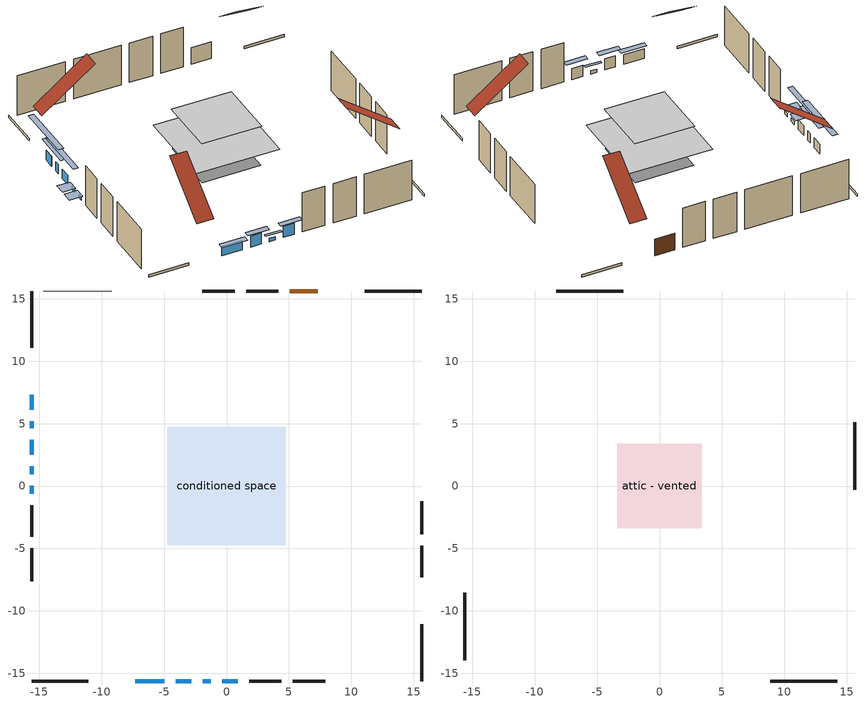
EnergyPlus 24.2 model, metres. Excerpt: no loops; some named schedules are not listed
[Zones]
conditioned space
 floor outside (Floor1 construction): -0.64,-0.64 -0.64,0.64 0.64,0.64 0.64,-0.64 z0
 floor adiabatic (AdiabaticFloorConstruction): -4.75,-4.75 -4.75,4.75 4.75,4.75 4.75,-4.75 z2.44
 floor foundation (Slab1 construction): -3.33,-3.33 -3.33,3.33 3.33,3.33 3.33,-3.33 z0
 wall outside (RimJoist1 construction): 15.63,15.63 11.08,15.63 / -15.63,-15.63 -11.08,-15.63 / -15.63,15.63 -15.63,11.08 / 15.63,-15.63 15.63,-11.08 z0:0.3
 wall outside (AdiabaticWallConstruction 1): 7.32,15.63 5.07,15.63 z0:2.03
 wall outside (AdiabaticWallConstruction): -7.32,-15.63 -4.99,-15.63 / -15.63,5.18 -15.63,4.62 / -15.63,3.69 -15.63,2.52 z0:1.17; -4.06,-15.63 -2.84,-15.63 / -0.32,-15.63 0.9,-15.63 z0:1.37; -15.63,7.32 -15.63,6.1 z0:1.22; -15.63,1.59 -15.63,0.93 / -15.63,0 -15.63,-0.61 / -1.91,-15.63 -1.25,-15.63 z0:0.41
 wall outside (Wall1 construction): 4.14,15.63 1.6,15.63 / 1.83,-15.63 4.37,-15.63 / -15.63,-1.54 -15.63,-4.08 / 15.63,-7.32 15.63,-4.78 z0:4.88
 wall outside (Wall2 construction): 0.67,15.63 -1.96,15.63 / 5.3,-15.63 7.93,-15.63 / -15.63,-5.01 -15.63,-7.64 / 15.63,-3.85 15.63,-1.22 z0:4.88
 wall adiabatic (Wall4 construction): -9.22,15.63 -14.7,15.63 z0:4.88
 window (WindowConstruction): -7.32,-15.63 -4.99,-15.63 z0:1.17
 window (WindowConstruction 4): -4.06,-15.63 -2.84,-15.63 z0:1.37
 window (WindowConstruction 5): -15.63,7.32 -15.63,6.1 z0:1.22
 window (WindowConstruction 1): -15.63,5.18 -15.63,4.62 z0:1.17
 window (WindowConstruction 2): -15.63,3.69 -15.63,2.52 z0:1.17
 window (WindowConstruction 6): -15.63,1.59 -15.63,0.93 z0:0.41
 window (WindowConstruction 7): -15.63,0 -15.63,-0.61 z0:0.41
 window (WindowConstruction 8): -1.91,-15.63 -1.25,-15.63 z0:0.41
 window (WindowConstruction 3): -0.32,-15.63 0.9,-15.63 z0:1.37
 door (Door): 7.32,15.63 5.07,15.63 z0:2.03
 ceiling adiabatic (AdiabaticFloorConstruction): 4.75,-4.75 4.75,4.75 -4.75,4.75 -4.75,-4.75 z2.44
attic - vented
 floor to conditioned space (Floor2 construction Reversed): -3.39,-3.39 -3.39,3.39 3.39,3.39 3.39,-3.39 z4.88
 wall outside (Wall3 construction): -2.89,15.63 -8.29,15.63 / 8.86,-15.63 14.26,-15.63 / -15.63,-8.57 -15.63,-13.97 / 15.63,-0.29 15.63,5.11 z0:4.88
 roof outside (Roof1 construction): 8.25,15.63,4.88 8.25,9.57,9.43 10.15,9.57,9.43 10.15,15.63,4.88; -8.25,-15.63,4.88 -8.25,-9.57,9.43 -10.15,-9.57,9.43 -10.15,-15.63,4.88; -15.63,8.25,4.88 -9.57,8.25,9.43 -9.57,10.15,9.43 -15.63,10.15,4.88; 15.63,-8.25,4.88 9.57,-8.25,9.43 9.57,-10.15,9.43 15.63,-10.15,4.88
shading: -4.69,-15.63 -7.62,-15.63 -7.62,-16.24 -4.69,-16.24 z1.47; -2.23,-15.63 -4.67,-15.63 -4.67,-16.24 -2.23,-16.24 z1.98; -15.63,3.36 -15.63,10.06 -16.24,10.06 -16.24,3.36 z3.96; -15.63,2.79 -15.63,7 -16.24,7 -16.24,2.79 z3; -15.63,0.08 -15.63,6.13 -16.24,6.13 -16.24,0.08 z3.61; -15.63,0.63 -15.63,1.89 -17.15,1.89 -17.15,0.63 z0.7; -15.63,-0.91 -15.63,0.3 -17.15,0.3 -17.15,-0.91 z0.7; -0.64,-15.63 -2.52,-15.63 -2.52,-15.93 -0.64,-15.93 z1.01; 1.51,-15.63 -0.93,-15.63 -0.93,-16.24 1.51,-16.24 z1.98
[Building]
Building 1: Terrain=Suburbs
[Site:Location]
Vancouver Intl AP_BC: Latitude {deg}=49.19; Longitude {deg}=-123.18; Time Zone {hr}=-8; Elevation {m}=4; Keep Site Location Information=Yes
[Site:GroundTemperature:Shallow]
8.06451, 6.96315, 6.87495, 7.3976, 9.49575, 11.5841, 13.3946, 14.5416, 14.639, 13.7062, 11.9418, 9.91751
[Site:WaterMainsTemperature]
Calculation Method=Schedule; Temperature Schedule=mains temperature schedule
[Material] Roughness=Rough; Thermal Absorptance=0.9
Name | Thickness {m} | Conductivity {W/m-K} | Density {kg/m3} | Specific Heat {J/kg-K} | Solar Absorptance | Visible Absorptance
asphalt or fiberglass shingles | 0.00635 | 0.162714 | 1121.4 | 1465.45 | 0.4 | 0.4
ceiling loosefill ins | 0.254 | 0.0480833 | 16.02 | 1046.75 | 0.7 | 0.7
ceiling stud and cavity | 0.1397 | 0.0991714 | 65.682 | 1177.47 | 0.7 | 0.7
concrete 4.0 in. | 0.1016 | 1.803125 | 2242.8 | 837.4 | 0.7 | 0.7
door material | 0.04445 | 0.188738 | 512.64 | 1214.23 | 0.7 | 0.7
floor covering | 0.0127 | 0.0433444 | 54.468 | 1339.84 | 0.6 | 0.6
floor rigid ins | 0.051816 | 0.029427 | 32.04 | 1214.23 | 0.7 | 0.7
floor rigid ins 1; wall rigid ins | 0.512978 | 0.029427 | 32.04 | 1214.23 | 0.7 | 0.7
floor stud and cavity | 0.1397 | 0.0840264 | 92.3553 | 1139.71 | 0.7 | 0.7
floor stud and cavity 1 | 0.1397 | 1.75129 | 37.0049 | 1207.88 | 0.7 | 0.7
furniture material conditioned space 1 | 0.1524 | 0.115458 | 640.8 | 1214.23 | 0.6 | 0.6
gypsum board | 0.0127 | 0.160291 | 801 | 837.4 | 0.6 | 0.6
interior vertical ins | 0.025908 | 0.029427 | 32.04 | 1214.23 | 0.7 | 0.7
osb sheathing 0.5 in. | 0.0127 | 0.115458 | 512.64 | 1214.23 | 0.7 | 0.7
osb sheathing 0.5 in. 1 | 0.0127 | 0.115458 | 512.64 | 1214.23 | 0.4 | 0.4
osb sheathing 0.75 in. | 0.01905 | 0.115458 | 512.64 | 1214.23 | 0.7 | 0.7
osb sheathing 2.0 in. | 0.0508 | 0.115458 | 512.64 | 1214.23 | 0.7 | 0.7
rim joist stud and cavity | 0.0508 | 0.0281579 | 125.044 | 1163.47 | 0.6 | 0.6
slab rigid ins | 0.0621787 | 0.029427 | 32.04 | 1214.23 | 0.7 | 0.7
wall stud and cavity | 0.1397 | 0.0916148 | 139.0536 | 1170.24 | 0.7 | 0.7
wall stud and cavity 1 | 0.1397 | 0.0937807 | 139.0536 | 1170.24 | 0.7 | 0.7
wall stud and cavity 2 | 0.0889 | 6.1454 | 50.32683 | 1063.81 | 0.6 | 0.6
wall stud and cavity 3 | 0.1397 | 0.0845334 | 139.0536 | 1170.24 | 0.7 | 0.7
wall stud and cavity 4 | 0.0889 | 0.380278 | 52.3479 | 1209.89 | 0.7 | 0.7
wall stud and cavity 5 | 0.0889 | 0.391764 | 83.0341 | 1211.67 | 0.7 | 0.7
wood siding | 0.0254 | 0.102417 | 544.68 | 1172.36 | 0.4 | 0.4
wood siding 1 | 0.00254 | 0.102417 | 544.68 | 1172.36 | 0.4 | 0.4
wood siding 2; wood siding 3; wood siding 4 | 0.0254 | 0.102417 | 544.68 | 1172.36 | 0.7 | 0.7
[WindowMaterial:SimpleGlazingSystem]
Name | U-Factor {W/m2-K} | Solar Heat Gain Coefficient
WindowMaterial | 2.9395 | 0.6
WindowMaterial 1 | 2.97754 | 0.61
WindowMaterial 2 | 2.98322 | 0.53
WindowMaterial 3 | 2.915653 | 0.67
WindowMaterial 4 | 3.01842 | 0.5
WindowMaterial 5 | 3.03035 | 0.54
WindowMaterial 6 | 3.06839 | 0.46
[Construction]
AdiabaticFloorConstruction: floor stud and cavity 1, floor rigid ins 1, osb sheathing 0.75 in., floor covering
AdiabaticWallConstruction: wood siding 3, wall rigid ins, wall stud and cavity 4, gypsum board
AdiabaticWallConstruction 1: wood siding 4, wall rigid ins, wall stud and cavity 4, gypsum board
Door: door material
Floor1 construction: floor stud and cavity, floor rigid ins, osb sheathing 0.75 in., floor covering
Floor2 construction Reversed: gypsum board, ceiling stud and cavity, ceiling loosefill ins
furniture construction conditioned space 1: furniture material conditioned space 1
PartitionWallConstruction: gypsum board, wall stud and cavity 5, gypsum board
RimJoist1 construction: wood siding 2, osb sheathing 2.0 in., rim joist stud and cavity
Roof1 construction: asphalt or fiberglass shingles
Slab1 construction: slab rigid ins, concrete 4.0 in.
Wall1 construction: wood siding, osb sheathing 0.5 in., wall stud and cavity, gypsum board
Wall2 construction: wood siding, osb sheathing 0.5 in., wall stud and cavity 1, gypsum board
Wall3 construction: wood siding 1, wall stud and cavity 2
Wall4 construction: osb sheathing 0.5 in. 1, wall stud and cavity 3, gypsum board
WindowConstruction; WindowConstruction 2: WindowMaterial
WindowConstruction 1: WindowMaterial 1
WindowConstruction 3: WindowMaterial 2
WindowConstruction 4: WindowMaterial 3
WindowConstruction 5: WindowMaterial 4
WindowConstruction 6; WindowConstruction 8: WindowMaterial 5
WindowConstruction 7: WindowMaterial 6
[Zone] Multiplier=1; Part of Total Floor Area=Yes
Name | Volume {m3}
attic - vented | 31.1886
conditioned space | 254.1
[Space]
Name | Zone | Volume {m3}
attic - vented 1 | attic - vented | 31.1886
conditioned space 1 | conditioned space | 254.1
[ZoneInfiltration:EffectiveLeakageArea]
infil attic - vented 1: Zone or Space=attic - vented 1; Schedule=Always On Discrete; Effective Air Leakage Area {cm2}=1903.03; Stack Coefficient=0.000655469; Wind Coefficient=1.7298e-05
[ZoneMixing]
whole house fan mix: Zone or Space=attic - vented; Schedule=Always On Continuous; Design Flow Rate Calculation Method=Flow/Zone; Design Flow Rate {m3/s}=0; Source Zone or Space=conditioned space
[SurfaceProperty:ExposedFoundationPerimeter]
Slab1: Exposed Perimeter Calculation Method=TotalExposedPerimeter; Total Exposed Perimeter {m}=23.774
[InternalMass] Zone or ZoneList=conditioned space; Space or SpaceList=conditioned space 1
Name | Construction | Surface Area {m2}
furniture mass conditioned space 1 | furniture construction conditioned space 1 | 54.5161
partition wall mass | PartitionWallConstruction | 136.29
[Lights]
interior lighting: Zone or ZoneList or Space or SpaceList=conditioned space 1; Schedule=interior lighting schedule; Design Level Calculation Method=LightingLevel; Lighting Level {W}=343.2; Return Air Fraction=0; Fraction Radiant=0.6; Fraction Visible=0.2; Fraction Replaceable=1
[People]
occupants: Zone or ZoneList or Space or SpaceList=conditioned space 1; Number of People Schedule=occupants schedule; Number of People Calculation Method=People; Number of People=3; Fraction Radiant=0.314171; Sensible Heat Fraction=0.56303; Activity Level Schedule=occupants activity schedule; Carbon Dioxide Generation Rate {m3/s-W}=0; Enable ASHRAE 55 Comfort Warnings=No; Mean Radiant Temperature Calculation Type=EnclosureAveraged
[ElectricEquipment] Zone or ZoneList or Space or SpaceList=conditioned space 1; Design Level Calculation Method=EquipmentLevel
Name | Schedule | Design Level {W} | Fraction Latent | Fraction Radiant | Fraction Lost
clothes dryer | clothes dryer schedule | 140.772 | 0.015 | 0.081 | 0.85
clothes washer | clothes washer schedule | 32.1985 | 0.03 | 0.162 | 0.7
cooking range | cooking range schedule | 208.969 | 0.08 | 0.432 | 0.2
dishwasher | dishwasher schedule | 66.8632 | 0.3 | 0.18 | 0.4
fridge | fridge schedule | 72.9452 | 0 | 0.6 | 0
mech vent bath fan 0 | mech vent bath fan 0 schedule | 25.1 | 0 | 0 | 1
mech vent bath fan 1 | mech vent bath fan 1 schedule | 25.1 | 0 | 0 | 1
mech vent house fan | mech vent house fan schedule | 0 | 0 | 0 | 1
mech vent house fan cfis | mech vent house fan cfis schedule | 0 | 0 | 0 | 0
mech vent range fan 0 | mech vent range fan 0 schedule | 57 | 0 | 0 | 1
misc plug loads | misc plug loads schedule | 494.7 | 0.045 | 0.513 | 0.1
whole house fan | Always On Discrete | 0 | 0 | 0 | 1
[OtherEquipment] Zone or ZoneList or Space or SpaceList=conditioned space 1; Design Level Calculation Method=EquipmentLevel
Name | Fuel Type | Schedule | Design Level {W} | Fraction Latent | Fraction Radiant | Fraction Lost
clothes dryer 1 | Electricity | clothes dryer schedule | 0 | 0.015 | 0.081 | 0.85
cooking range 1 | Electricity | cooking range schedule | 0 | 0.08 | 0.432 | 0.2
general water use latent | None | general water use schedule | 59.3978 | 1 | 0 | 0
general water use sensible | None | general water use schedule | -58.539 | 0 | 0.6 | 0
mech vent house fan latent load | None | Always On Discrete | 0 | 1 | 0 | 0
mech vent house fan sensible load | None | Always On Discrete | 0 | 0 | 0 | 0
water heater energy adjustment1 | NaturalGas | Always On Discrete | 0.01 | 0 | 0 | 1
[ZoneInfiltration:DesignFlowRate] Zone or ZoneList or Space or SpaceList=conditioned space 1; Schedule=Always On Discrete; Design Flow Rate Calculation Method=Flow/Zone; Design Flow Rate {m3/s}=0
infil flow; natural vent flow; whole house fan flow
[Foundation:Kiva]
Foundation Kiva 1: Initial Indoor Air Temperature {C}=18; Interior Vertical Insulation Material=interior vertical ins; Interior Vertical Insulation Depth {m}=0.1016; Wall Height Above Grade {m}=0.1016; Wall Depth Below Slab {m}=0.2032
[Foundation:Kiva:Settings]
Soil Conductivity {W/m-K}=0.849921; Soil Density {kg/m3}=1842.3; Soil Specific Heat {J/kg-K}=418.7; Ground Solar Absorptivity=0.9; Ground Thermal Absorptivity=0.9; Ground Surface Roughness {m}=0.03; Far-Field Width {m}=40; Deep-Ground Boundary Condition=ZeroFlux; Deep-Ground Depth {m}=40; Minimum Cell Dimension {m}=0.2; Maximum Cell Growth Coefficient=3; Simulation Timestep=Timestep
[Exterior:Lights]
exterior lighting: Schedule=exterior lighting schedule; Design Level {W}=75.6
[EnergyManagementSystem:GlobalVariable]
infil_program_Qfan
infil_program_Qinf
natural_vent_program_Qnv
natural_vent_program_Qwhf
[EnergyManagementSystem:Sensor]
Name | Output:Variable or Output:Meter Index Key | Output:Variable or Output:Meter
airflow_gain | infil flow | Infiltration Sensible Heat Gain Energy
airflow_gain_1 | natural vent flow | Infiltration Sensible Heat Gain Energy
airflow_gain_2 | whole house fan flow | Infiltration Sensible Heat Gain Energy
airflow_loss | infil flow | Infiltration Sensible Heat Loss Energy
airflow_loss_1 | natural vent flow | Infiltration Sensible Heat Loss Energy
airflow_loss_2 | whole house fan flow | Infiltration Sensible Heat Loss Energy
clg_load_cond |  | Cooling:EnergyTransfer:Zone:CONDITIONED SPACE
clg_sp_s; clg_sp_s_1 | cooling setpoint | Schedule Value
clothes_dryer_exhaust_0_sch_s | clothes dryer exhaust 0 schedule | Schedule Value
cool_season | cooling season schedule | Schedule Value
htg_load_cond |  | Heating:EnergyTransfer:Zone:CONDITIONED SPACE
htg_sp_s; htg_sp_s_1 | heating setpoint | Schedule Value
ig_ee_conv | clothes dryer | Electric Equipment Convective Heating Energy
ig_ee_conv_2 | cooking range | Electric Equipment Convective Heating Energy
ig_ee_conv_4 | fridge | Electric Equipment Convective Heating Energy
ig_ee_conv_5 | misc plug loads | Electric Equipment Convective Heating Energy
ig_ee_conv_6 | whole house fan | Electric Equipment Convective Heating Energy
ig_ee_rad | clothes dryer | Electric Equipment Radiant Heating Energy
ig_ee_rad_2 | cooking range | Electric Equipment Radiant Heating Energy
ig_ee_rad_4 | fridge | Electric Equipment Radiant Heating Energy
ig_ee_rad_5 | misc plug loads | Electric Equipment Radiant Heating Energy
ig_ee_rad_6 | whole house fan | Electric Equipment Radiant Heating Energy
ig_lgt_conv | interior lighting | Lights Convective Heating Energy
ig_lgt_rad | interior lighting | Lights Radiant Heating Energy
ig_lgt_vis | interior lighting | Lights Visible Radiation Heating Energy
ig_oe_conv | clothes dryer 1 | Other Equipment Convective Heating Energy
ig_oe_conv_1 | cooking range 1 | Other Equipment Convective Heating Energy
ig_oe_conv_2 | general water use latent | Other Equipment Convective Heating Energy
ig_oe_conv_3 | general water use sensible | Other Equipment Convective Heating Energy
ig_oe_conv_4 | water heater energy adjustment1 | Other Equipment Convective Heating Energy
ig_oe_rad | clothes dryer 1 | Other Equipment Radiant Heating Energy
ig_oe_rad_1 | cooking range 1 | Other Equipment Radiant Heating Energy
ig_oe_rad_2 | general water use latent | Other Equipment Radiant Heating Energy
ig_oe_rad_3 | general water use sensible | Other Equipment Radiant Heating Energy
ig_oe_rad_4 | water heater energy adjustment1 | Other Equipment Radiant Heating Energy
ig_ppl_conv | occupants | People Convective Heating Energy
ig_ppl_rad | occupants | People Radiant Heating Energy
im_conv | furniture mass conditioned space 1 | Surface Inside Face Convection Heat Gain Energy
im_conv_1 | partition wall mass | Surface Inside Face Convection Heat Gain Energy
im_ig | furniture mass conditioned space 1 | Surface Inside Face Internal Gains Radiation Heat Gain Energy
im_ig_1 | partition wall mass | Surface Inside Face Internal Gains Radiation Heat Gain Energy
im_lgt | furniture mass conditioned space 1 | Surface Inside Face Lights Radiation Heat Gain Energy
im_lgt_1 | partition wall mass | Surface Inside Face Lights Radiation Heat Gain Energy
im_sol | furniture mass conditioned space 1 | Surface Inside Face Solar Radiation Heat Gain Energy
im_sol_1 | partition wall mass | Surface Inside Face Solar Radiation Heat Gain Energy
im_surf | furniture mass conditioned space 1 | Surface Inside Face Net Surface Thermal Radiation Heat Gain Energy
im_surf_1 | partition wall mass | Surface Inside Face Net Surface Thermal Radiation Heat Gain Energy
mech_vent_bath_fan_0_sch_s | mech vent bath fan 0 schedule | Schedule Value
mech_vent_bath_fan_1_sch_s | mech vent bath fan 1 schedule | Schedule Value
mech_vent_range_fan_0_sch_s | mech vent range fan 0 schedule | Schedule Value
mv_conv | mech vent bath fan 0 | Electric Equipment Convective Heating Energy
mv_conv_1 | mech vent bath fan 1 | Electric Equipment Convective Heating Energy
mv_conv_2 | mech vent house fan | Electric Equipment Convective Heating Energy
mv_conv_3 | mech vent house fan cfis | Electric Equipment Convective Heating Energy
mv_conv_4 | mech vent range fan 0 | Electric Equipment Convective Heating Energy
mv_conv_5 | mech vent house fan latent load | Other Equipment Convective Heating Energy
mv_conv_6 | mech vent house fan sensible load | Other Equipment Convective Heating Energy
mv_rad | mech vent bath fan 0 | Electric Equipment Radiant Heating Energy
mv_rad_1 | mech vent bath fan 1 | Electric Equipment Radiant Heating Energy
mv_rad_2 | mech vent house fan | Electric Equipment Radiant Heating Energy
mv_rad_3 | mech vent house fan cfis | Electric Equipment Radiant Heating Energy
mv_rad_4 | mech vent range fan 0 | Electric Equipment Radiant Heating Energy
mv_rad_5 | mech vent house fan latent load | Other Equipment Radiant Heating Energy
mv_rad_6 | mech vent house fan sensible load | Other Equipment Radiant Heating Energy
natural_vent_s | natural vent schedule | Schedule Value
out_pb_s |  | Site Outdoor Air Barometric Pressure
out_wt_s |  | Site Outdoor Air Humidity Ratio
site_vw_s |  | Site Wind Speed
ss_back_out | Window1 | Surface Window Shortwave from Zone Back Out Window Heat Transfer Rate
ss_back_out_1 | Window11 | Surface Window Shortwave from Zone Back Out Window Heat Transfer Rate
ss_back_out_2 | Window12 | Surface Window Shortwave from Zone Back Out Window Heat Transfer Rate
ss_back_out_3 | Window3 | Surface Window Shortwave from Zone Back Out Window Heat Transfer Rate
ss_back_out_4 | Window4 | Surface Window Shortwave from Zone Back Out Window Heat Transfer Rate
ss_back_out_5 | Window5 | Surface Window Shortwave from Zone Back Out Window Heat Transfer Rate
ss_back_out_6 | Window6 | Surface Window Shortwave from Zone Back Out Window Heat Transfer Rate
ss_back_out_7 | Window8 | Surface Window Shortwave from Zone Back Out Window Heat Transfer Rate
ss_back_out_8 | Window9 | Surface Window Shortwave from Zone Back Out Window Heat Transfer Rate
ss_conv | Door1 | Surface Inside Face Convection Heat Gain Energy
ss_conv_1 | Window1 | Surface Inside Face Convection Heat Gain Energy
ss_conv_2 | Window11 | Surface Inside Face Convection Heat Gain Energy
ss_conv_3 | Window12 | Surface Inside Face Convection Heat Gain Energy
ss_conv_4 | Window3 | Surface Inside Face Convection Heat Gain Energy
ss_conv_5 | Window4 | Surface Inside Face Convection Heat Gain Energy
ss_conv_6 | Window5 | Surface Inside Face Convection Heat Gain Energy
ss_conv_7 | Window6 | Surface Inside Face Convection Heat Gain Energy
ss_conv_8 | Window8 | Surface Inside Face Convection Heat Gain Energy
ss_conv_9 | Window9 | Surface Inside Face Convection Heat Gain Energy
ss_ig | Door1 | Surface Inside Face Internal Gains Radiation Heat Gain Energy
ss_ig_1 | Window1 | Surface Inside Face Internal Gains Radiation Heat Gain Energy
ss_ig_2 | Window11 | Surface Inside Face Internal Gains Radiation Heat Gain Energy
ss_ig_3 | Window12 | Surface Inside Face Internal Gains Radiation Heat Gain Energy
ss_ig_4 | Window3 | Surface Inside Face Internal Gains Radiation Heat Gain Energy
ss_ig_5 | Window4 | Surface Inside Face Internal Gains Radiation Heat Gain Energy
ss_ig_6 | Window5 | Surface Inside Face Internal Gains Radiation Heat Gain Energy
ss_ig_7 | Window6 | Surface Inside Face Internal Gains Radiation Heat Gain Energy
ss_ig_8 | Window8 | Surface Inside Face Internal Gains Radiation Heat Gain Energy
ss_ig_9 | Window9 | Surface Inside Face Internal Gains Radiation Heat Gain Energy
ss_lgt | Door1 | Surface Inside Face Lights Radiation Heat Gain Energy
ss_sol | Door1 | Surface Inside Face Solar Radiation Heat Gain Energy
ss_surf | Door1 | Surface Inside Face Net Surface Thermal Radiation Heat Gain Energy
ss_surf_1 | Window1 | Surface Inside Face Net Surface Thermal Radiation Heat Gain Energy
ss_surf_2 | Window11 | Surface Inside Face Net Surface Thermal Radiation Heat Gain Energy
ss_surf_3 | Window12 | Surface Inside Face Net Surface Thermal Radiation Heat Gain Energy
ss_surf_4 | Window3 | Surface Inside Face Net Surface Thermal Radiation Heat Gain Energy
ss_surf_5 | Window4 | Surface Inside Face Net Surface Thermal Radiation Heat Gain Energy
ss_surf_6 | Window5 | Surface Inside Face Net Surface Thermal Radiation Heat Gain Energy
ss_surf_7 | Window6 | Surface Inside Face Net Surface Thermal Radiation Heat Gain Energy
ss_surf_8 | Window8 | Surface Inside Face Net Surface Thermal Radiation Heat Gain Energy
ss_surf_9 | Window9 | Surface Inside Face Net Surface Thermal Radiation Heat Gain Energy
ss_trans_in | Window1 | Surface Window Transmitted Solar Radiation Rate
ss_trans_in_1 | Window11 | Surface Window Transmitted Solar Radiation Rate
ss_trans_in_2 | Window12 | Surface Window Transmitted Solar Radiation Rate
ss_trans_in_3 | Window3 | Surface Window Transmitted Solar Radiation Rate
ss_trans_in_4 | Window4 | Surface Window Transmitted Solar Radiation Rate
ss_trans_in_5 | Window5 | Surface Window Transmitted Solar Radiation Rate
ss_trans_in_6 | Window6 | Surface Window Transmitted Solar Radiation Rate
ss_trans_in_7 | Window8 | Surface Window Transmitted Solar Radiation Rate
ss_trans_in_8 | Window9 | Surface Window Transmitted Solar Radiation Rate
ss_trans_out | Window1 | Surface Inside Face Initial Transmitted Diffuse Transmitted Out Window Solar Radiation Rate
ss_trans_out_1 | Window11 | Surface Inside Face Initial Transmitted Diffuse Transmitted Out Window Solar Radiation Rate
ss_trans_out_2 | Window12 | Surface Inside Face Initial Transmitted Diffuse Transmitted Out Window Solar Radiation Rate
ss_trans_out_3 | Window3 | Surface Inside Face Initial Transmitted Diffuse Transmitted Out Window Solar Radiation Rate
ss_trans_out_4 | Window4 | Surface Inside Face Initial Transmitted Diffuse Transmitted Out Window Solar Radiation Rate
ss_trans_out_5 | Window5 | Surface Inside Face Initial Transmitted Diffuse Transmitted Out Window Solar Radiation Rate
ss_trans_out_6 | Window6 | Surface Inside Face Initial Transmitted Diffuse Transmitted Out Window Solar Radiation Rate
ss_trans_out_7 | Window8 | Surface Inside Face Initial Transmitted Diffuse Transmitted Out Window Solar Radiation Rate
ss_trans_out_8 | Window9 | Surface Inside Face Initial Transmitted Diffuse Transmitted Out Window Solar Radiation Rate
s_conv | Floor1 | Surface Inside Face Convection Heat Gain Energy
s_conv_1 | Floor2 | Surface Inside Face Convection Heat Gain Energy
s_conv_10 | Wall1:180 | Surface Inside Face Convection Heat Gain Energy
s_conv_11 | Wall1:270 | Surface Inside Face Convection Heat Gain Energy
s_conv_12 | Wall1:90 | Surface Inside Face Convection Heat Gain Energy
s_conv_13 | Wall2:0 | Surface Inside Face Convection Heat Gain Energy
s_conv_14 | Wall2:180 | Surface Inside Face Convection Heat Gain Energy
s_conv_15 | Wall2:270 | Surface Inside Face Convection Heat Gain Energy
s_conv_16 | Wall2:90 | Surface Inside Face Convection Heat Gain Energy
s_conv_17 | Wall4 | Surface Inside Face Convection Heat Gain Energy
s_conv_2 | inferred conditioned ceiling | Surface Inside Face Convection Heat Gain Energy
s_conv_3 | inferred conditioned floor | Surface Inside Face Convection Heat Gain Energy
s_conv_4 | RimJoist1:0 | Surface Inside Face Convection Heat Gain Energy
s_conv_5 | RimJoist1:180 | Surface Inside Face Convection Heat Gain Energy
s_conv_6 | RimJoist1:270 | Surface Inside Face Convection Heat Gain Energy
s_conv_7 | RimJoist1:90 | Surface Inside Face Convection Heat Gain Energy
s_conv_8 | Slab1 | Surface Inside Face Convection Heat Gain Energy
s_conv_9 | Wall1:0 | Surface Inside Face Convection Heat Gain Energy
s_ig | Floor1 | Surface Inside Face Internal Gains Radiation Heat Gain Energy
s_ig_1 | Floor2 | Surface Inside Face Internal Gains Radiation Heat Gain Energy
s_ig_10 | Wall1:180 | Surface Inside Face Internal Gains Radiation Heat Gain Energy
s_ig_11 | Wall1:270 | Surface Inside Face Internal Gains Radiation Heat Gain Energy
s_ig_12 | Wall1:90 | Surface Inside Face Internal Gains Radiation Heat Gain Energy
s_ig_13 | Wall2:0 | Surface Inside Face Internal Gains Radiation Heat Gain Energy
s_ig_14 | Wall2:180 | Surface Inside Face Internal Gains Radiation Heat Gain Energy
s_ig_15 | Wall2:270 | Surface Inside Face Internal Gains Radiation Heat Gain Energy
s_ig_16 | Wall2:90 | Surface Inside Face Internal Gains Radiation Heat Gain Energy
s_ig_17 | Wall4 | Surface Inside Face Internal Gains Radiation Heat Gain Energy
s_ig_2 | inferred conditioned ceiling | Surface Inside Face Internal Gains Radiation Heat Gain Energy
s_ig_3 | inferred conditioned floor | Surface Inside Face Internal Gains Radiation Heat Gain Energy
